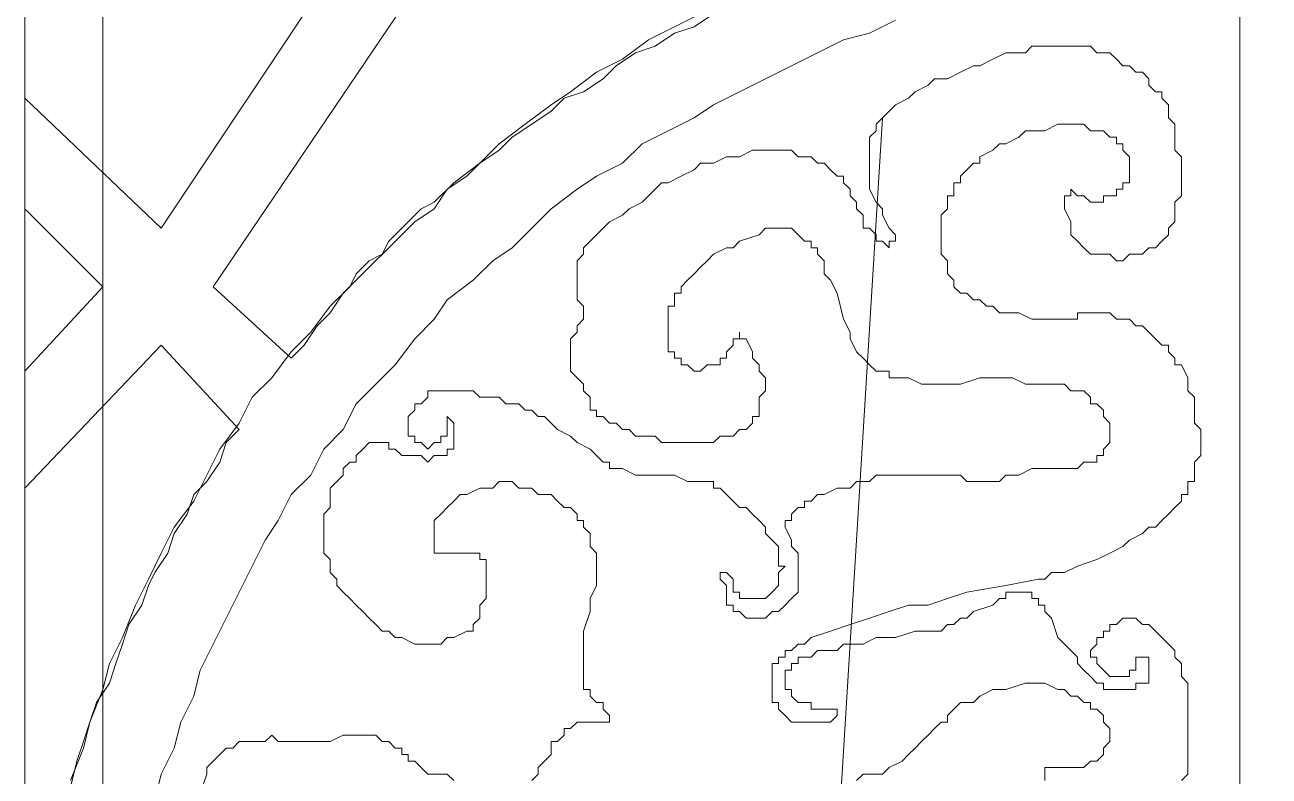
# Model space of a CAD drawing. Extents: x -66030 to 95157, y -13132 to 45879.
# Drawn here: x -50728 to -49980, y 25820 to 26271 of the extents above; entities that cross this region are included whole.
import ezdxf

# ---------------------------------------------------------------- set-up
doc = ezdxf.new("R2010")
doc.units = 0
doc.header["$LTSCALE"] = 100
doc.header["$MEASUREMENT"] = 0
doc.layers.get('0').update_dxf_attribs({"linetype": 'CONTINUOUS'})

msp = doc.modelspace()

# ---------------------------------------------------------------- linework, layer by layer
at = {"lineweight": 0}
for points in [[(-50727.7, 24422.57), (-49235.62, 24422.57), (-49235.62, 29164.42), (-50727.7, 29164.42), (-50727.7, 24422.57)], [(-50680.82, 24469.45), (-49282.49, 24469.45), (-49282.49, 29113.64), (-50680.82, 29113.64), (-50680.82, 24469.45)], [(-49997.28, 26336.5), (-49966.03, 26336.5), (-49966.03, 24891.29), (-49997.28, 24891.29), (-49997.28, 26336.5)]]:
    msp.add_lwpolyline(points, close=True, dxfattribs=at)
for points in [[(-50239.45, 26758.34), (-50645.67, 26149.01), (-50727.7, 26227.13), (-50727.7, 26160.73), (-50680.82, 26113.86), (-50727.7, 26063.08), (-50727.7, 25992.77), (-50645.67, 26078.7), (-50598.8, 26027.93), (-50606.61, 26020.11), (-50610.52, 26008.4), (-50618.33, 25996.68), (-50626.14, 25988.87), (-50630.05, 25977.15), (-50637.86, 25965.43), (-50641.76, 25953.71), (-50649.58, 25942), (-50653.48, 25934.18), (-50657.39, 25922.47), (-50665.2, 25910.75), (-50669.11, 25899.03), (-50673.01, 25887.31), (-50676.92, 25875.59), (-50684.73, 25863.88), (-50688.64, 25852.16), (-50692.54, 25840.44), (-50696.45, 25828.72), (-50700.35, 25813.1)], [(-50239.45, 26668.51), (-50614.42, 26113.86), (-50567.55, 26070.89), (-50567.55, 26070.89), (-50559.74, 26078.7), (-50551.93, 26090.42), (-50544.11, 26098.23), (-50536.3, 26109.95), (-50528.49, 26117.76), (-50520.68, 26125.58), (-50508.96, 26137.29), (-50501.15, 26145.11), (-50493.34, 26152.92), (-50481.62, 26160.73), (-50473.81, 26172.45), (-50462.09, 26180.26), (-50454.28, 26188.07), (-50442.56, 26195.88), (-50434.75, 26203.7), (-50423.03, 26211.51), (-50411.31, 26219.32), (-50403.5, 26227.13), (-50391.78, 26231.04), (-50380.06, 26238.85), (-50372.25, 26246.66), (-50360.53, 26254.47), (-50348.82, 26258.38), (-50337.1, 26266.19), (-50325.38, 26270.1), (-50313.66, 26277.91)], [(-50700.35, 25817), (-50692.54, 25836.53), (-50688.64, 25852.16), (-50680.82, 25871.69), (-50676.92, 25887.31), (-50669.11, 25902.94), (-50661.29, 25922.47), (-50653.48, 25938.09), (-50645.67, 25953.71), (-50637.86, 25969.34), (-50626.14, 25984.96), (-50618.33, 26000.58), (-50610.52, 26016.21), (-50598.8, 26031.83), (-50590.99, 26047.46), (-50579.27, 26059.17), (-50567.55, 26074.8), (-50555.83, 26086.52), (-50544.11, 26102.14), (-50532.4, 26113.86), (-50528.49, 26121.67), (-50520.68, 26129.48), (-50512.87, 26133.39), (-50508.96, 26141.2), (-50501.15, 26149.01), (-50497.24, 26152.92), (-50489.43, 26160.73), (-50481.62, 26164.64), (-50469.9, 26176.35), (-50454.28, 26188.07), (-50442.56, 26199.79), (-50426.94, 26211.51), (-50411.31, 26223.23), (-50399.59, 26231.04), (-50383.97, 26242.75), (-50368.35, 26250.57), (-50352.72, 26262.28), (-50337.1, 26270.1), (-50321.47, 26277.91)], [(-50649.58, 25805.29), (-50645.67, 25820.91), (-50637.86, 25836.53), (-50633.95, 25852.16), (-50626.14, 25867.78), (-50622.23, 25883.41), (-50614.42, 25899.03), (-50606.61, 25914.65), (-50598.8, 25930.28), (-50590.99, 25945.9), (-50583.17, 25961.53), (-50575.36, 25973.24), (-50567.55, 25988.87), (-50555.83, 26000.58), (-50548.02, 26016.21), (-50536.3, 26027.93), (-50528.49, 26043.55), (-50516.77, 26055.27), (-50505.06, 26066.99), (-50493.34, 26082.61), (-50481.62, 26094.33), (-50473.81, 26106.05), (-50458.18, 26117.76), (-50446.47, 26129.48), (-50434.75, 26137.29), (-50423.03, 26149.01), (-50411.31, 26160.73), (-50395.69, 26172.45), (-50383.97, 26180.26), (-50368.35, 26188.07), (-50356.63, 26199.79), (-50341, 26207.6), (-50325.38, 26215.41), (-50313.66, 26223.23), (-50298.04, 26231.04), (-50282.41, 26238.85), (-50266.79, 26246.66), (-50251.17, 26254.47), (-50235.54, 26262.28), (-50219.92, 26266.19), (-50204.3, 26274)], [(-50032.43, 25817), (-50028.53, 25820.91), (-50028.53, 25824.82), (-50028.53, 25828.72), (-50028.53, 25832.63), (-50028.53, 25836.53), (-50028.53, 25840.44), (-50028.53, 25852.16), (-50028.53, 25856.06), (-50028.53, 25863.88), (-50028.53, 25867.78), (-50028.53, 25875.59), (-50032.43, 25879.5), (-50032.43, 25883.41), (-50032.43, 25887.31), (-50032.43, 25887.31), (-50036.34, 25891.22), (-50036.34, 25895.12), (-50036.34, 25895.12), (-50040.24, 25899.03), (-50044.15, 25902.94), (-50044.15, 25902.94), (-50048.06, 25906.84), (-50051.96, 25910.75), (-50051.96, 25910.75), (-50055.87, 25910.75), (-50059.77, 25914.65), (-50063.68, 25914.65), (-50063.68, 25914.65), (-50067.59, 25914.65), (-50071.49, 25910.75), (-50071.49, 25910.75), (-50075.4, 25910.75), (-50075.4, 25906.84), (-50079.3, 25906.84), (-50079.3, 25902.94), (-50083.21, 25902.94), (-50083.21, 25899.03), (-50087.12, 25895.12), (-50087.12, 25895.12), (-50087.12, 25891.22), (-50083.21, 25891.22), (-50083.21, 25887.31), (-50083.21, 25887.31), (-50079.3, 25883.41), (-50079.3, 25883.41), (-50079.3, 25883.41), (-50075.4, 25879.5), (-50071.49, 25879.5), (-50071.49, 25879.5), (-50067.59, 25879.5), (-50067.59, 25879.5), (-50067.59, 25879.5), (-50063.68, 25879.5), (-50063.68, 25879.5), (-50063.68, 25879.5), (-50063.68, 25883.41), (-50063.68, 25883.41), (-50059.77, 25883.41), (-50059.77, 25887.31), (-50059.77, 25887.31), (-50059.77, 25887.31), (-50059.77, 25891.22), (-50059.77, 25891.22), (-50059.77, 25891.22), (-50055.87, 25891.22), (-50055.87, 25891.22), (-50055.87, 25891.22), (-50055.87, 25891.22), (-50055.87, 25891.22), (-50051.96, 25891.22), (-50051.96, 25891.22), (-50051.96, 25891.22), (-50051.96, 25891.22), (-50051.96, 25887.31), (-50051.96, 25887.31), (-50051.96, 25883.41), (-50051.96, 25883.41), (-50051.96, 25879.5), (-50051.96, 25879.5), (-50051.96, 25875.59), (-50055.87, 25875.59), (-50055.87, 25875.59), (-50059.77, 25875.59), (-50059.77, 25871.69), (-50063.68, 25871.69), (-50063.68, 25871.69), (-50067.59, 25871.69), (-50067.59, 25871.69), (-50071.49, 25871.69), (-50071.49, 25871.69), (-50075.4, 25871.69), (-50075.4, 25871.69), (-50079.3, 25871.69), (-50079.3, 25875.59), (-50083.21, 25875.59), (-50083.21, 25875.59), (-50087.12, 25879.5), (-50087.12, 25879.5), (-50091.02, 25883.41), (-50094.93, 25887.31), (-50094.93, 25891.22), (-50098.83, 25895.12), (-50106.65, 25902.94), (-50110.55, 25914.65), (-50114.46, 25918.56), (-50114.46, 25922.47), (-50118.36, 25922.47), (-50118.36, 25926.37), (-50122.27, 25926.37), (-50122.27, 25930.28), (-50126.18, 25930.28), (-50126.18, 25930.28), (-50126.18, 25930.28), (-50130.08, 25930.28), (-50130.08, 25930.28), (-50133.99, 25930.28), (-50137.89, 25930.28), (-50137.89, 25926.37), (-50141.8, 25926.37), (-50145.71, 25922.47), (-50157.42, 25918.56), (-50161.33, 25914.65), (-50165.24, 25914.65), (-50169.14, 25910.75), (-50173.05, 25910.75), (-50176.95, 25906.84), (-50176.95, 25906.84), (-50180.86, 25906.84), (-50188.67, 25906.84), (-50192.58, 25906.84), (-50204.3, 25902.94), (-50212.11, 25902.94), (-50216.01, 25902.94), (-50223.83, 25899.03), (-50227.73, 25899.03), (-50231.64, 25899.03), (-50235.54, 25899.03), (-50239.45, 25895.12), (-50243.36, 25895.12), (-50247.26, 25895.12), (-50251.17, 25895.12), (-50255.07, 25891.22), (-50258.98, 25891.22), (-50262.89, 25891.22), (-50262.89, 25887.31), (-50266.79, 25887.31), (-50266.79, 25887.31), (-50266.79, 25883.41), (-50266.79, 25883.41), (-50270.7, 25883.41), (-50270.7, 25879.5), (-50270.7, 25879.5), (-50270.7, 25875.59), (-50270.7, 25875.59), (-50270.7, 25871.69), (-50266.79, 25871.69), (-50266.79, 25867.78), (-50266.79, 25867.78), (-50262.89, 25863.88), (-50262.89, 25863.88), (-50258.98, 25863.88), (-50255.07, 25863.88), (-50255.07, 25859.97), (-50251.17, 25859.97), (-50247.26, 25859.97), (-50243.36, 25859.97), (-50243.36, 25859.97), (-50243.36, 25859.97), (-50239.45, 25859.97), (-50239.45, 25859.97), (-50239.45, 25859.97), (-50239.45, 25859.97), (-50239.45, 25856.06), (-50239.45, 25856.06), (-50243.36, 25852.16), (-50243.36, 25852.16), (-50247.26, 25852.16), (-50247.26, 25852.16), (-50251.17, 25852.16), (-50251.17, 25852.16), (-50255.07, 25852.16), (-50255.07, 25852.16), (-50258.98, 25852.16), (-50258.98, 25852.16), (-50262.89, 25852.16), (-50266.79, 25852.16), (-50266.79, 25852.16), (-50270.7, 25856.06), (-50270.7, 25856.06), (-50270.7, 25856.06), (-50274.6, 25859.97), (-50274.6, 25859.97), (-50274.6, 25863.88), (-50278.51, 25863.88), (-50278.51, 25867.78), (-50278.51, 25867.78), (-50278.51, 25871.69), (-50278.51, 25871.69), (-50278.51, 25875.59), (-50278.51, 25875.59), (-50278.51, 25879.5), (-50278.51, 25879.5), (-50278.51, 25883.41), (-50278.51, 25887.31), (-50274.6, 25887.31), (-50274.6, 25891.22), (-50270.7, 25891.22), (-50270.7, 25895.12), (-50266.79, 25895.12), (-50262.89, 25899.03), (-50258.98, 25899.03), (-50255.07, 25902.94), (-50243.36, 25906.84), (-50231.64, 25910.75), (-50219.92, 25914.65), (-50208.2, 25918.56), (-50196.48, 25922.47), (-50184.77, 25922.47), (-50173.05, 25926.37), (-50161.33, 25930.28), (-50137.89, 25934.18), (-50118.36, 25938.09), (-50114.46, 25938.09), (-50110.55, 25942), (-50102.74, 25942), (-50094.93, 25945.9), (-50083.21, 25949.81), (-50075.4, 25953.71), (-50067.59, 25957.62), (-50063.68, 25961.53), (-50055.87, 25965.43), (-50051.96, 25969.34), (-50048.06, 25969.34), (-50044.15, 25973.24), (-50040.24, 25977.15), (-50040.24, 25977.15), (-50036.34, 25981.06), (-50036.34, 25981.06), (-50032.43, 25984.96), (-50032.43, 25988.87), (-50028.53, 25988.87), (-50028.53, 25992.77), (-50028.53, 25996.68), (-50024.62, 25996.68), (-50024.62, 26000.58), (-50024.62, 26004.49), (-50024.62, 26008.4), (-50020.72, 26012.3), (-50020.72, 26016.21), (-50020.72, 26020.11), (-50020.72, 26024.02), (-50020.72, 26027.93), (-50024.62, 26031.83), (-50024.62, 26035.74), (-50024.62, 26039.64), (-50024.62, 26047.46), (-50028.53, 26051.36), (-50028.53, 26059.17), (-50032.43, 26066.99), (-50036.34, 26066.99), (-50036.34, 26070.89), (-50040.24, 26074.8), (-50040.24, 26078.7), (-50044.15, 26078.7), (-50048.06, 26082.61), (-50048.06, 26082.61), (-50051.96, 26086.52), (-50051.96, 26086.52), (-50055.87, 26090.42), (-50059.77, 26090.42), (-50063.68, 26094.33), (-50067.59, 26094.33), (-50067.59, 26094.33), (-50071.49, 26094.33), (-50075.4, 26098.23), (-50079.3, 26098.23), (-50083.21, 26098.23), (-50087.12, 26098.23), (-50091.02, 26098.23), (-50094.93, 26098.23), (-50094.93, 26094.33), (-50098.83, 26094.33), (-50102.74, 26094.33), (-50110.55, 26094.33), (-50114.46, 26094.33), (-50118.36, 26094.33), (-50122.27, 26094.33), (-50130.08, 26098.23), (-50133.99, 26098.23), (-50141.8, 26098.23), (-50145.71, 26102.14), (-50149.61, 26102.14), (-50153.52, 26106.05), (-50157.42, 26106.05), (-50161.33, 26109.95), (-50165.24, 26109.95), (-50165.24, 26109.95), (-50169.14, 26113.86), (-50169.14, 26113.86), (-50169.14, 26117.76), (-50173.05, 26121.67), (-50173.05, 26125.58), (-50173.05, 26129.48), (-50176.95, 26133.39), (-50176.95, 26137.29), (-50176.95, 26141.2), (-50176.95, 26141.2), (-50176.95, 26145.11), (-50176.95, 26149.01), (-50176.95, 26152.92), (-50176.95, 26156.82), (-50173.05, 26160.73), (-50173.05, 26160.73), (-50173.05, 26164.64), (-50173.05, 26168.54), (-50169.14, 26168.54), (-50169.14, 26172.45), (-50169.14, 26176.35), (-50165.24, 26176.35), (-50165.24, 26180.26), (-50161.33, 26184.17), (-50161.33, 26184.17), (-50157.42, 26188.07), (-50153.52, 26188.07), (-50153.52, 26191.98), (-50145.71, 26195.88), (-50141.8, 26199.79), (-50137.89, 26199.79), (-50130.08, 26203.7), (-50126.18, 26207.6), (-50118.36, 26207.6), (-50114.46, 26207.6), (-50106.65, 26211.51), (-50102.74, 26211.51), (-50094.93, 26211.51), (-50091.02, 26211.51), (-50087.12, 26207.6), (-50083.21, 26207.6), (-50083.21, 26207.6), (-50079.3, 26207.6), (-50075.4, 26203.7), (-50075.4, 26203.7), (-50071.49, 26203.7), (-50071.49, 26199.79), (-50067.59, 26199.79), (-50067.59, 26195.88), (-50067.59, 26195.88), (-50063.68, 26191.98), (-50063.68, 26191.98), (-50063.68, 26188.07), (-50063.68, 26188.07), (-50063.68, 26184.17), (-50063.68, 26180.26), (-50063.68, 26176.35), (-50067.59, 26176.35), (-50067.59, 26172.45), (-50071.49, 26172.45), (-50071.49, 26168.54), (-50075.4, 26168.54), (-50079.3, 26168.54), (-50079.3, 26164.64), (-50083.21, 26164.64), (-50087.12, 26164.64), (-50091.02, 26168.54), (-50091.02, 26168.54), (-50094.93, 26168.54), (-50098.83, 26172.45), (-50098.83, 26172.45), (-50098.83, 26168.54), (-50098.83, 26168.54), (-50098.83, 26168.54), (-50102.74, 26168.54), (-50102.74, 26164.64), (-50102.74, 26160.73), (-50098.83, 26152.92), (-50098.83, 26149.01), (-50098.83, 26149.01), (-50098.83, 26149.01), (-50098.83, 26145.11), (-50098.83, 26145.11), (-50094.93, 26141.2), (-50094.93, 26141.2), (-50094.93, 26141.2), (-50091.02, 26137.29), (-50087.12, 26133.39), (-50083.21, 26133.39), (-50079.3, 26133.39), (-50075.4, 26133.39), (-50071.49, 26129.48), (-50067.59, 26129.48), (-50063.68, 26133.39), (-50059.77, 26133.39), (-50055.87, 26133.39), (-50055.87, 26133.39), (-50051.96, 26137.29), (-50048.06, 26137.29), (-50048.06, 26137.29), (-50044.15, 26141.2), (-50044.15, 26141.2), (-50044.15, 26141.2), (-50040.24, 26145.11), (-50040.24, 26145.11), (-50040.24, 26149.01), (-50036.34, 26152.92), (-50036.34, 26156.82), (-50036.34, 26160.73), (-50036.34, 26164.64), (-50032.43, 26168.54), (-50032.43, 26172.45), (-50032.43, 26176.35), (-50032.43, 26184.17), (-50032.43, 26188.07), (-50032.43, 26191.98), (-50036.34, 26195.88), (-50036.34, 26203.7), (-50036.34, 26207.6), (-50036.34, 26211.51), (-50040.24, 26215.41), (-50040.24, 26219.32), (-50040.24, 26223.23), (-50044.15, 26227.13), (-50044.15, 26231.04), (-50048.06, 26231.04), (-50051.96, 26234.94), (-50051.96, 26238.85), (-50055.87, 26242.75), (-50059.77, 26242.75), (-50063.68, 26246.66), (-50067.59, 26246.66), (-50071.49, 26250.57), (-50075.4, 26254.47), (-50083.21, 26254.47), (-50087.12, 26258.38), (-50094.93, 26258.38), (-50098.83, 26258.38), (-50106.65, 26258.38), (-50110.55, 26258.38), (-50114.46, 26258.38), (-50122.27, 26258.38), (-50126.18, 26254.47), (-50133.99, 26254.47), (-50137.89, 26254.47), (-50145.71, 26250.57), (-50153.52, 26246.66), (-50157.42, 26246.66), (-50165.24, 26242.75), (-50173.05, 26238.85), (-50180.86, 26238.85), (-50184.77, 26234.94), (-50192.58, 26231.04), (-50196.48, 26227.13), (-50204.3, 26223.23), (-50204.3, 26223.23), (-50208.2, 26219.32), (-50208.2, 26219.32), (-50212.11, 26215.41), (-50258.98, 25453.75)], [(-50212.11, 26215.41), (-50212.11, 26215.41), (-50216.01, 26211.51), (-50216.01, 26211.51), (-50216.01, 26207.6), (-50219.92, 26203.7), (-50219.92, 26203.7), (-50219.92, 26199.79), (-50219.92, 26195.88), (-50219.92, 26195.88), (-50219.92, 26191.98), (-50219.92, 26188.07), (-50219.92, 26188.07), (-50219.92, 26184.17), (-50219.92, 26180.26), (-50219.92, 26180.26), (-50219.92, 26172.45), (-50216.01, 26164.64), (-50212.11, 26160.73), (-50212.11, 26156.82), (-50208.2, 26149.01), (-50204.3, 26145.11), (-50204.3, 26145.11), (-50204.3, 26145.11), (-50204.3, 26141.2), (-50204.3, 26141.2), (-50208.2, 26141.2), (-50208.2, 26141.2), (-50208.2, 26137.29), (-50208.2, 26137.29), (-50208.2, 26137.29), (-50208.2, 26137.29), (-50212.11, 26141.2), (-50212.11, 26141.2), (-50216.01, 26141.2), (-50216.01, 26145.11), (-50219.92, 26149.01), (-50223.83, 26149.01), (-50223.83, 26152.92), (-50223.83, 26156.82), (-50227.73, 26160.73), (-50227.73, 26164.64), (-50227.73, 26164.64), (-50231.64, 26168.54), (-50231.64, 26172.45), (-50235.54, 26176.35), (-50235.54, 26180.26), (-50239.45, 26180.26), (-50243.36, 26184.17), (-50247.26, 26188.07), (-50247.26, 26188.07), (-50251.17, 26188.07), (-50255.07, 26191.98), (-50258.98, 26191.98), (-50262.89, 26191.98), (-50266.79, 26195.88), (-50270.7, 26195.88), (-50274.6, 26195.88), (-50278.51, 26195.88), (-50282.41, 26195.88), (-50286.32, 26195.88), (-50290.23, 26195.88), (-50298.04, 26191.98), (-50305.85, 26191.98), (-50313.66, 26188.07), (-50321.47, 26188.07), (-50325.38, 26184.17), (-50333.19, 26180.26), (-50341, 26176.35), (-50344.91, 26176.35), (-50348.82, 26172.45), (-50352.72, 26168.54), (-50356.63, 26164.64), (-50364.44, 26160.73), (-50368.35, 26156.82), (-50376.16, 26152.92), (-50380.06, 26149.01), (-50383.97, 26145.11), (-50387.88, 26141.2), (-50387.88, 26141.2), (-50391.78, 26137.29), (-50391.78, 26133.39), (-50391.78, 26133.39), (-50395.69, 26129.48), (-50395.69, 26129.48), (-50395.69, 26125.58), (-50395.69, 26125.58), (-50395.69, 26121.67), (-50395.69, 26121.67), (-50395.69, 26117.76), (-50395.69, 26113.86), (-50395.69, 26109.95), (-50395.69, 26106.05), (-50391.78, 26102.14), (-50391.78, 26102.14), (-50391.78, 26098.23), (-50391.78, 26098.23), (-50391.78, 26094.33), (-50391.78, 26094.33), (-50391.78, 26094.33), (-50395.69, 26090.42), (-50395.69, 26090.42), (-50395.69, 26086.52), (-50399.59, 26082.61), (-50399.59, 26078.7), (-50399.59, 26074.8), (-50399.59, 26070.89), (-50399.59, 26066.99), (-50399.59, 26066.99), (-50399.59, 26063.08), (-50395.69, 26059.17), (-50395.69, 26059.17), (-50391.78, 26055.27), (-50391.78, 26051.36), (-50387.88, 26047.46), (-50387.88, 26043.55), (-50387.88, 26039.64), (-50383.97, 26039.64), (-50383.97, 26035.74), (-50380.06, 26035.74), (-50376.16, 26031.83), (-50372.25, 26031.83), (-50368.35, 26027.93), (-50364.44, 26027.93), (-50360.53, 26024.02), (-50356.63, 26024.02), (-50352.72, 26024.02), (-50348.82, 26024.02), (-50344.91, 26020.11), (-50341, 26020.11), (-50337.1, 26020.11), (-50333.19, 26020.11), (-50329.29, 26020.11), (-50325.38, 26020.11), (-50321.47, 26020.11), (-50313.66, 26020.11), (-50309.76, 26024.02), (-50305.85, 26024.02), (-50305.85, 26024.02), (-50301.94, 26024.02), (-50298.04, 26027.93), (-50294.13, 26027.93), (-50290.23, 26031.83), (-50290.23, 26035.74), (-50286.32, 26035.74), (-50286.32, 26039.64), (-50286.32, 26043.55), (-50286.32, 26047.46), (-50282.41, 26051.36), (-50282.41, 26051.36), (-50282.41, 26055.27), (-50282.41, 26059.17), (-50282.41, 26059.17), (-50286.32, 26063.08), (-50286.32, 26063.08), (-50286.32, 26066.99), (-50290.23, 26070.89), (-50290.23, 26074.8), (-50294.13, 26082.61), (-50298.04, 26082.61), (-50298.04, 26086.52), (-50298.04, 26086.52), (-50298.04, 26082.61), (-50298.04, 26082.61), (-50301.94, 26082.61), (-50301.94, 26082.61), (-50301.94, 26078.7), (-50301.94, 26078.7), (-50305.85, 26074.8), (-50305.85, 26074.8), (-50305.85, 26074.8), (-50305.85, 26074.8), (-50305.85, 26070.89), (-50305.85, 26070.89), (-50305.85, 26070.89), (-50309.76, 26070.89), (-50309.76, 26066.99), (-50309.76, 26066.99), (-50313.66, 26066.99), (-50317.57, 26066.99), (-50321.47, 26063.08), (-50325.38, 26063.08), (-50325.38, 26063.08), (-50325.38, 26063.08), (-50329.29, 26066.99), (-50329.29, 26066.99), (-50333.19, 26066.99), (-50333.19, 26066.99), (-50333.19, 26066.99), (-50333.19, 26070.89), (-50337.1, 26070.89), (-50337.1, 26074.8), (-50337.1, 26074.8), (-50337.1, 26074.8), (-50341, 26074.8), (-50341, 26078.7), (-50341, 26082.61), (-50341, 26086.52), (-50341, 26090.42), (-50341, 26090.42), (-50341, 26094.33), (-50341, 26098.23), (-50341, 26102.14), (-50337.1, 26102.14), (-50337.1, 26106.05), (-50337.1, 26109.95), (-50333.19, 26109.95), (-50333.19, 26113.86), (-50329.29, 26117.76), (-50329.29, 26117.76), (-50325.38, 26121.67), (-50325.38, 26121.67), (-50321.47, 26125.58), (-50317.57, 26129.48), (-50313.66, 26133.39), (-50305.85, 26137.29), (-50301.94, 26137.29), (-50298.04, 26141.2), (-50286.32, 26145.11), (-50282.41, 26149.01), (-50278.51, 26149.01), (-50274.6, 26149.01), (-50270.7, 26149.01), (-50270.7, 26149.01), (-50266.79, 26149.01), (-50262.89, 26145.11), (-50262.89, 26145.11), (-50258.98, 26141.2), (-50255.07, 26141.2), (-50255.07, 26137.29), (-50251.17, 26137.29), (-50251.17, 26133.39), (-50247.26, 26129.48), (-50247.26, 26121.67), (-50243.36, 26117.76), (-50239.45, 26109.95), (-50235.54, 26094.33), (-50231.64, 26086.52), (-50231.64, 26082.61), (-50227.73, 26074.8), (-50223.83, 26070.89), (-50223.83, 26070.89), (-50219.92, 26066.99), (-50219.92, 26066.99), (-50216.01, 26063.08), (-50212.11, 26063.08), (-50208.2, 26063.08), (-50208.2, 26059.17), (-50204.3, 26059.17), (-50200.39, 26059.17), (-50196.48, 26059.17), (-50188.67, 26055.27), (-50184.77, 26055.27), (-50176.95, 26055.27), (-50169.14, 26055.27), (-50165.24, 26055.27), (-50153.52, 26059.17), (-50145.71, 26059.17), (-50137.89, 26059.17), (-50133.99, 26059.17), (-50126.18, 26055.27), (-50122.27, 26055.27), (-50118.36, 26055.27), (-50110.55, 26055.27), (-50106.65, 26055.27), (-50102.74, 26055.27), (-50098.83, 26051.36), (-50094.93, 26051.36), (-50091.02, 26051.36), (-50087.12, 26047.46), (-50087.12, 26043.55), (-50083.21, 26043.55), (-50079.3, 26039.64), (-50079.3, 26035.74), (-50079.3, 26035.74), (-50075.4, 26031.83), (-50075.4, 26027.93), (-50075.4, 26027.93), (-50075.4, 26024.02), (-50075.4, 26020.11), (-50075.4, 26020.11), (-50079.3, 26016.21), (-50079.3, 26012.3), (-50083.21, 26012.3), (-50083.21, 26008.4), (-50087.12, 26008.4), (-50091.02, 26008.4), (-50094.93, 26004.49), (-50098.83, 26004.49), (-50102.74, 26004.49), (-50106.65, 26004.49), (-50110.55, 26004.49), (-50118.36, 26004.49), (-50118.36, 26004.49), (-50118.36, 26004.49), (-50122.27, 26004.49), (-50130.08, 26000.58), (-50133.99, 26000.58), (-50137.89, 26000.58), (-50141.8, 25996.68), (-50145.71, 25996.68), (-50149.61, 25996.68), (-50157.42, 25996.68), (-50161.33, 25996.68), (-50165.24, 26000.58), (-50169.14, 26000.58), (-50176.95, 26000.58), (-50184.77, 26000.58), (-50196.48, 26000.58), (-50204.3, 26000.58), (-50208.2, 26000.58), (-50212.11, 26000.58), (-50216.01, 26000.58), (-50219.92, 25996.68), (-50223.83, 25996.68), (-50227.73, 25996.68), (-50231.64, 25992.77), (-50235.54, 25992.77), (-50239.45, 25992.77), (-50247.26, 25988.87), (-50251.17, 25988.87), (-50255.07, 25984.96), (-50258.98, 25984.96), (-50258.98, 25981.06), (-50262.89, 25981.06), (-50262.89, 25981.06), (-50266.79, 25977.15), (-50266.79, 25973.24), (-50270.7, 25973.24), (-50270.7, 25969.34), (-50270.7, 25969.34), (-50266.79, 25961.53), (-50266.79, 25957.62), (-50262.89, 25953.71), (-50262.89, 25949.81), (-50262.89, 25945.9), (-50262.89, 25942), (-50262.89, 25938.09), (-50262.89, 25938.09), (-50262.89, 25934.18), (-50262.89, 25930.28), (-50266.79, 25926.37), (-50266.79, 25926.37), (-50270.7, 25922.47), (-50270.7, 25922.47), (-50274.6, 25918.56), (-50278.51, 25918.56), (-50278.51, 25918.56), (-50282.41, 25914.65), (-50286.32, 25914.65), (-50286.32, 25914.65), (-50290.23, 25914.65), (-50294.13, 25914.65), (-50294.13, 25914.65), (-50298.04, 25918.56), (-50301.94, 25918.56), (-50301.94, 25918.56), (-50301.94, 25922.47), (-50305.85, 25922.47), (-50305.85, 25926.37), (-50305.85, 25930.28), (-50305.85, 25934.18), (-50309.76, 25938.09), (-50309.76, 25942), (-50305.85, 25942), (-50305.85, 25942), (-50305.85, 25942), (-50305.85, 25942), (-50305.85, 25942), (-50305.85, 25942), (-50301.94, 25938.09), (-50301.94, 25938.09), (-50301.94, 25934.18), (-50301.94, 25934.18), (-50301.94, 25934.18), (-50301.94, 25930.28), (-50298.04, 25930.28), (-50298.04, 25930.28), (-50298.04, 25926.37), (-50294.13, 25926.37), (-50294.13, 25926.37), (-50290.23, 25926.37), (-50290.23, 25926.37), (-50290.23, 25926.37), (-50286.32, 25926.37), (-50282.41, 25926.37), (-50278.51, 25930.28), (-50278.51, 25930.28), (-50274.6, 25934.18), (-50274.6, 25934.18), (-50274.6, 25938.09), (-50274.6, 25938.09), (-50274.6, 25942), (-50270.7, 25945.9), (-50270.7, 25945.9), (-50274.6, 25945.9), (-50274.6, 25949.81), (-50274.6, 25953.71), (-50274.6, 25957.62), (-50278.51, 25961.53), (-50282.41, 25965.43), (-50282.41, 25969.34), (-50286.32, 25973.24), (-50290.23, 25977.15), (-50294.13, 25981.06), (-50298.04, 25981.06), (-50301.94, 25984.96), (-50305.85, 25988.87), (-50305.85, 25988.87), (-50309.76, 25992.77), (-50313.66, 25992.77), (-50313.66, 25996.68), (-50317.57, 25996.68), (-50325.38, 25996.68), (-50329.29, 25996.68), (-50337.1, 26000.58), (-50348.82, 26000.58), (-50356.63, 26000.58), (-50360.53, 26000.58), (-50368.35, 26004.49), (-50372.25, 26004.49), (-50376.16, 26004.49), (-50376.16, 26008.4), (-50380.06, 26008.4), (-50380.06, 26008.4), (-50387.88, 26016.21), (-50395.69, 26020.11), (-50399.59, 26024.02), (-50407.41, 26027.93), (-50411.31, 26031.83), (-50415.22, 26035.74), (-50419.12, 26035.74), (-50423.03, 26039.64), (-50423.03, 26039.64), (-50426.94, 26039.64), (-50426.94, 26039.64), (-50426.94, 26039.64), (-50430.84, 26043.55), (-50434.75, 26043.55), (-50438.65, 26043.55), (-50442.56, 26047.46), (-50450.37, 26047.46), (-50454.28, 26047.46), (-50458.18, 26051.36), (-50466, 26051.36), (-50469.9, 26051.36), (-50473.81, 26051.36), (-50477.71, 26051.36), (-50481.62, 26051.36), (-50485.53, 26051.36), (-50485.53, 26047.46), (-50485.53, 26047.46), (-50485.53, 26047.46), (-50489.43, 26043.55), (-50493.34, 26043.55), (-50493.34, 26039.64), (-50493.34, 26039.64), (-50497.24, 26035.74), (-50497.24, 26035.74), (-50497.24, 26031.83), (-50497.24, 26031.83), (-50497.24, 26027.93), (-50497.24, 26027.93), (-50497.24, 26024.02), (-50493.34, 26024.02), (-50493.34, 26024.02), (-50493.34, 26020.11), (-50489.43, 26020.11), (-50485.53, 26016.21), (-50485.53, 26016.21), (-50485.53, 26016.21), (-50481.62, 26020.11), (-50481.62, 26020.11), (-50481.62, 26020.11), (-50477.71, 26020.11), (-50477.71, 26024.02), (-50477.71, 26024.02), (-50473.81, 26024.02), (-50473.81, 26027.93), (-50473.81, 26027.93), (-50473.81, 26027.93), (-50473.81, 26031.83), (-50473.81, 26031.83), (-50473.81, 26035.74), (-50473.81, 26035.74), (-50473.81, 26035.74), (-50473.81, 26035.74), (-50473.81, 26035.74), (-50473.81, 26035.74), (-50473.81, 26035.74), (-50473.81, 26035.74), (-50473.81, 26035.74), (-50469.9, 26031.83), (-50469.9, 26027.93), (-50469.9, 26027.93), (-50469.9, 26024.02), (-50469.9, 26024.02), (-50469.9, 26020.11), (-50469.9, 26020.11), (-50469.9, 26016.21), (-50469.9, 26016.21), (-50473.81, 26016.21), (-50473.81, 26012.3), (-50473.81, 26012.3), (-50473.81, 26012.3), (-50477.71, 26012.3), (-50481.62, 26012.3), (-50485.53, 26008.4), (-50489.43, 26012.3), (-50493.34, 26012.3), (-50493.34, 26012.3), (-50497.24, 26012.3), (-50501.15, 26012.3), (-50505.06, 26016.21), (-50508.96, 26016.21), (-50508.96, 26020.11), (-50512.87, 26020.11), (-50516.77, 26020.11), (-50516.77, 26020.11), (-50516.77, 26020.11), (-50520.68, 26020.11), (-50520.68, 26020.11), (-50520.68, 26020.11), (-50524.58, 26016.21), (-50524.58, 26016.21), (-50524.58, 26016.21), (-50528.49, 26012.3), (-50528.49, 26008.4), (-50532.4, 26008.4), (-50536.3, 26004.49), (-50536.3, 26000.58), (-50536.3, 26000.58), (-50540.21, 25996.68), (-50544.11, 25992.77), (-50544.11, 25984.96), (-50544.11, 25981.06), (-50548.02, 25977.15), (-50548.02, 25969.34), (-50548.02, 25965.43), (-50548.02, 25957.62), (-50548.02, 25953.71), (-50544.11, 25949.81), (-50544.11, 25942), (-50540.21, 25938.09), (-50540.21, 25934.18), (-50536.3, 25930.28), (-50532.4, 25926.37), (-50528.49, 25922.47), (-50524.58, 25918.56), (-50520.68, 25914.65), (-50516.77, 25910.75), (-50512.87, 25906.84), (-50508.96, 25906.84), (-50505.06, 25902.94), (-50501.15, 25902.94), (-50493.34, 25899.03), (-50489.43, 25899.03), (-50485.53, 25899.03), (-50477.71, 25899.03), (-50473.81, 25902.94), (-50469.9, 25902.94), (-50462.09, 25906.84), (-50462.09, 25906.84), (-50462.09, 25906.84), (-50458.18, 25906.84), (-50458.18, 25910.75), (-50458.18, 25910.75), (-50454.28, 25914.65), (-50454.28, 25918.56), (-50454.28, 25922.47), (-50450.37, 25926.37), (-50450.37, 25930.28), (-50450.37, 25934.18), (-50450.37, 25938.09), (-50450.37, 25942), (-50450.37, 25945.9), (-50450.37, 25949.81), (-50454.28, 25949.81), (-50454.28, 25949.81), (-50454.28, 25953.71), (-50454.28, 25953.71), (-50458.18, 25953.71), (-50458.18, 25953.71), (-50462.09, 25953.71), (-50466, 25953.71), (-50469.9, 25953.71), (-50473.81, 25953.71), (-50473.81, 25953.71), (-50477.71, 25953.71), (-50477.71, 25953.71), (-50477.71, 25953.71), (-50481.62, 25953.71), (-50481.62, 25953.71), (-50481.62, 25957.62), (-50481.62, 25961.53), (-50481.62, 25961.53), (-50481.62, 25965.43), (-50481.62, 25965.43), (-50481.62, 25969.34), (-50481.62, 25969.34), (-50481.62, 25973.24), (-50481.62, 25973.24), (-50477.71, 25977.15), (-50477.71, 25977.15), (-50477.71, 25977.15), (-50473.81, 25981.06), (-50473.81, 25981.06), (-50469.9, 25984.96), (-50469.9, 25984.96), (-50466, 25988.87), (-50462.09, 25988.87), (-50454.28, 25992.77), (-50450.37, 25992.77), (-50446.47, 25992.77), (-50442.56, 25996.68), (-50438.65, 25996.68), (-50434.75, 25996.68), (-50430.84, 25992.77), (-50423.03, 25992.77), (-50419.12, 25988.87), (-50411.31, 25988.87), (-50407.41, 25984.96), (-50407.41, 25984.96), (-50403.5, 25981.06), (-50399.59, 25981.06), (-50395.69, 25977.15), (-50395.69, 25973.24), (-50391.78, 25973.24), (-50391.78, 25969.34), (-50387.88, 25965.43), (-50387.88, 25961.53), (-50387.88, 25961.53), (-50387.88, 25957.62), (-50383.97, 25953.71), (-50383.97, 25949.81), (-50383.97, 25949.81), (-50383.97, 25945.9), (-50383.97, 25938.09), (-50383.97, 25934.18), (-50387.88, 25926.37), (-50387.88, 25918.56), (-50391.78, 25906.84), (-50391.78, 25902.94), (-50391.78, 25895.12), (-50391.78, 25891.22), (-50391.78, 25887.31), (-50391.78, 25879.5), (-50391.78, 25879.5), (-50391.78, 25875.59), (-50391.78, 25875.59), (-50391.78, 25871.69), (-50387.88, 25871.69), (-50387.88, 25867.78), (-50383.97, 25863.88), (-50380.06, 25863.88), (-50380.06, 25859.97), (-50376.16, 25856.06), (-50376.16, 25856.06), (-50376.16, 25856.06), (-50376.16, 25852.16), (-50376.16, 25852.16), (-50376.16, 25852.16), (-50376.16, 25852.16), (-50376.16, 25852.16), (-50380.06, 25852.16), (-50383.97, 25852.16), (-50387.88, 25852.16), (-50391.78, 25852.16), (-50391.78, 25852.16), (-50395.69, 25852.16), (-50395.69, 25852.16), (-50399.59, 25848.25), (-50403.5, 25848.25), (-50403.5, 25844.35), (-50407.41, 25840.44), (-50411.31, 25840.44), (-50411.31, 25832.63), (-50419.12, 25824.82), (-50419.12, 25820.91), (-50423.03, 25817)], [(-50227.73, 25817), (-50223.83, 25820.91), (-50216.01, 25820.91), (-50212.11, 25820.91), (-50208.2, 25824.82), (-50200.39, 25828.72), (-50200.39, 25828.72), (-50196.48, 25832.63), (-50192.58, 25836.53), (-50188.67, 25840.44), (-50184.77, 25844.35), (-50180.86, 25848.25), (-50176.95, 25852.16), (-50173.05, 25852.16), (-50173.05, 25856.06), (-50169.14, 25859.97), (-50165.24, 25863.88), (-50157.42, 25863.88), (-50153.52, 25867.78), (-50145.71, 25871.69), (-50137.89, 25871.69), (-50126.18, 25875.59), (-50122.27, 25875.59), (-50114.46, 25875.59), (-50106.65, 25871.69), (-50106.65, 25871.69), (-50102.74, 25871.69), (-50098.83, 25867.78), (-50094.93, 25867.78), (-50094.93, 25867.78), (-50091.02, 25863.88), (-50087.12, 25863.88), (-50087.12, 25859.97), (-50083.21, 25859.97), (-50079.3, 25856.06), (-50079.3, 25856.06), (-50079.3, 25852.16), (-50075.4, 25848.25), (-50075.4, 25844.35), (-50075.4, 25840.44), (-50075.4, 25840.44), (-50079.3, 25836.53), (-50079.3, 25832.63), (-50079.3, 25832.63), (-50083.21, 25828.72), (-50083.21, 25828.72), (-50087.12, 25828.72), (-50087.12, 25828.72), (-50091.02, 25824.82), (-50094.93, 25824.82), (-50098.83, 25824.82), (-50106.65, 25824.82), (-50110.55, 25824.82), (-50114.46, 25824.82), (-50114.46, 25824.82), (-50114.46, 25824.82), (-50114.46, 25820.91), (-50114.46, 25820.91), (-50114.46, 25817)], [(-50469.9, 25817), (-50473.81, 25820.91), (-50473.81, 25820.91), (-50481.62, 25820.91), (-50481.62, 25820.91), (-50485.53, 25820.91), (-50489.43, 25824.82), (-50489.43, 25824.82), (-50493.34, 25828.72), (-50497.24, 25828.72), (-50497.24, 25832.63), (-50501.15, 25832.63), (-50501.15, 25836.53), (-50505.06, 25836.53), (-50505.06, 25836.53), (-50508.96, 25840.44), (-50512.87, 25840.44), (-50512.87, 25840.44), (-50516.77, 25844.35), (-50520.68, 25844.35), (-50520.68, 25844.35), (-50524.58, 25844.35), (-50528.49, 25844.35), (-50532.4, 25844.35), (-50532.4, 25844.35), (-50536.3, 25844.35), (-50544.11, 25840.44), (-50548.02, 25840.44), (-50548.02, 25840.44), (-50551.93, 25840.44), (-50555.83, 25840.44), (-50559.74, 25840.44), (-50563.64, 25840.44), (-50567.55, 25840.44), (-50571.46, 25840.44), (-50575.36, 25840.44), (-50579.27, 25844.35), (-50583.17, 25840.44), (-50590.99, 25840.44), (-50594.89, 25840.44), (-50598.8, 25840.44), (-50598.8, 25840.44), (-50602.7, 25836.53), (-50606.61, 25836.53), (-50610.52, 25832.63), (-50610.52, 25832.63), (-50610.52, 25832.63), (-50614.42, 25828.72), (-50614.42, 25828.72), (-50614.42, 25828.72), (-50618.33, 25824.82), (-50618.33, 25820.91), (-50618.33, 25820.91), (-50622.23, 25809.19)]]:
    msp.add_lwpolyline(points, dxfattribs=at)

doc.saveas('drawing.dxf')
